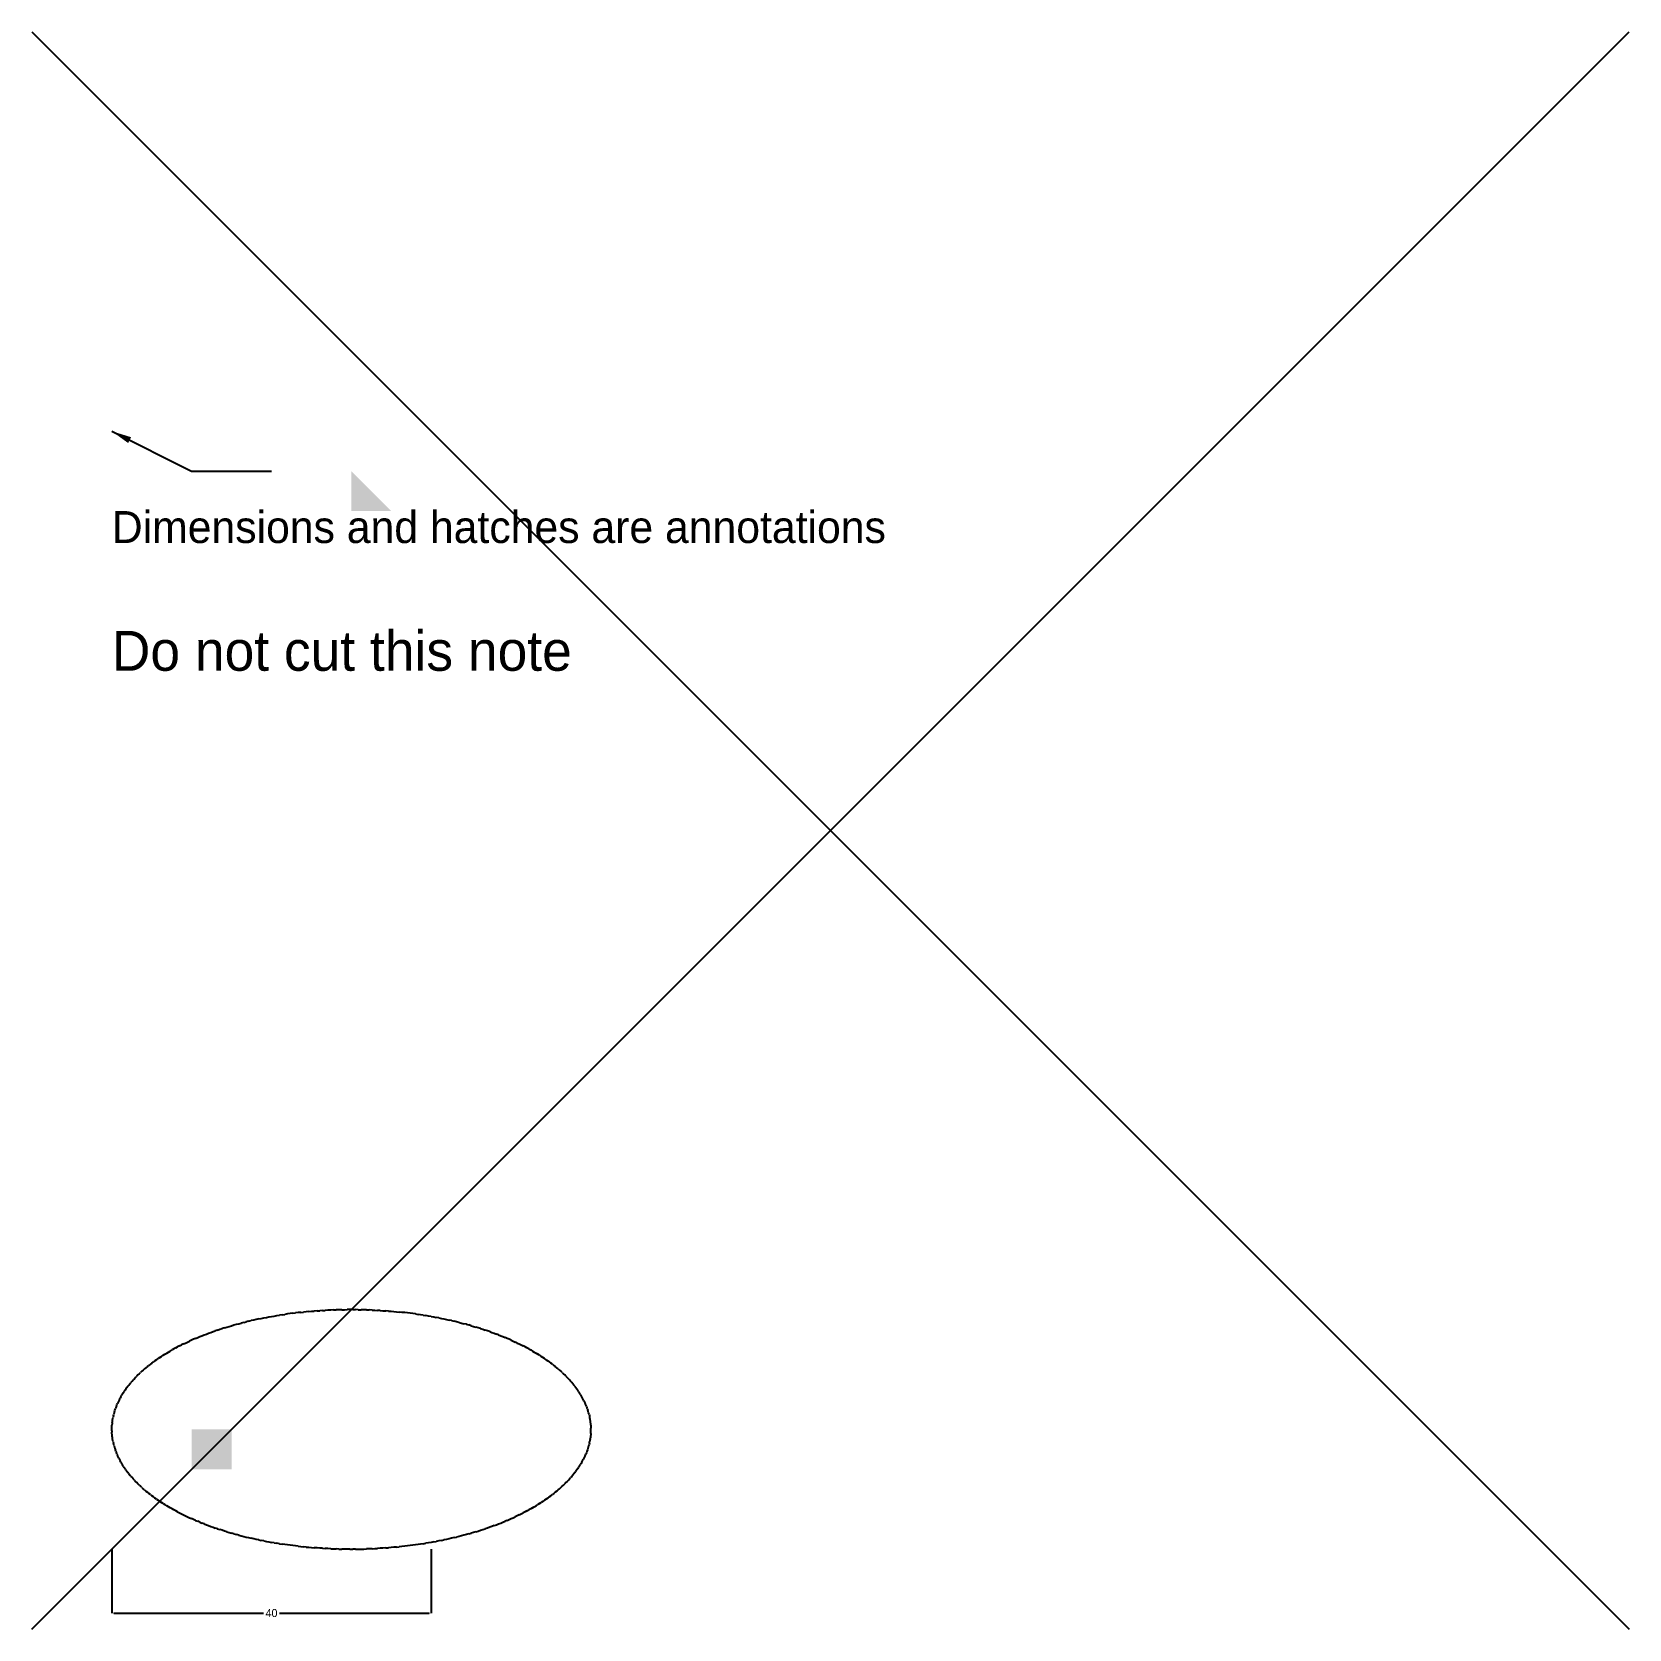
# Model space of a CAD drawing. Header units: millimetres. Extents: x 0 to 200, y 0 to 200.
import ezdxf

# ---------------------------------------------------------------- set-up
doc = ezdxf.new("R2010")
doc.units = ezdxf.units.MM
for name, color, linetype in [('ANNOTATION', 3, 'Continuous'), ('bend', 4, 'Continuous'), ('CUT', 7, 'Continuous'), ('extent', 6, 'Continuous')]:
    doc.layers.add(name, color=color, linetype=linetype)
doc.dimstyles.get("Standard").update_dxf_attribs({"dimtxt": 2.5, "dimasz": 2.5, "dimexe": 1.25, "dimexo": 0.625, "dimtad": 1, "dimcen": 2.5, "dimazin": 3, "dimtfac": 1, "dimtmove": 0, "dimatfit": 3})

# ---------------------------------------------------------------- blocks, each defined once
blk = doc.blocks.new('_CLOSEDFILLED')
at = {"color": 0, "linetype": 'BYBLOCK'}
blk.add_solid([(-1, 0.16), (0, 0), (-1, -0.16)], dxfattribs=at)
blk = doc.blocks.new('*D1')
for p, q in [((10, 10), (10, 2)), ((50, 10), (50, 2)), ((10.25, 2), (29, 2)), ((31, 2), (49.75, 2))]:
    blk.add_line(p, q)
at = {"layer": 'Defpoints'}
for p in [(10, 10), (50, 10), (10, 2)]:
    blk.add_point(p, dxfattribs=at)
at = {"layer": 'ANNOTATION', "xscale": 0.25, "yscale": 0.25, "rotation": 180}
blk.add_blockref('_CLOSEDFILLED', (10, 2), dxfattribs=at)
at = {"layer": 'ANNOTATION', "xscale": 0.25, "yscale": 0.25}
blk.add_blockref('_CLOSEDFILLED', (50, 2), dxfattribs=at)
at = {"layer": 'ANNOTATION', "insert": (30, 2), "char_height": 1, "attachment_point": 5}
blk.add_mtext('40', dxfattribs=at)

msp = doc.modelspace()

# ---------------------------------------------------------------- hatches: boundary and pattern name
at = {"layer": 'ANNOTATION'}
msp.add_hatch(color=3, dxfattribs=at).paths.add_polyline_path([(20, 20), (25, 20), (25, 25), (20, 25)])

# ---------------------------------------------------------------- linework, layer by layer
msp.add_solid([(40, 140), (45, 140), (40, 145)], dxfattribs=at)
at = {"layer": 'bend'}
msp.add_line((0, 0), (200, 200), dxfattribs=at)
at = {"layer": 'CUT'}
for p, q in [((25, 37.99), (25.3, 38.076)), ((25.3, 38.076), (25.602, 38.16)), ((25.602, 38.16), (25.906, 38.242)), ((25.906, 38.242), (26.211, 38.322)), ((26.519, 38.4), (26.211, 38.322)), ((26.519, 38.4), (26.828, 38.477)), ((27.139, 38.552), (26.828, 38.477)), ((27.139, 38.552), (27.452, 38.625)), ((27.766, 38.696), (27.452, 38.625)), ((28.082, 38.766), (27.766, 38.696)), ((28.4, 38.833), (28.082, 38.766)), ((28.4, 38.833), (28.719, 38.899)), ((28.719, 38.899), (29.04, 38.963)), ((29.04, 38.963), (29.362, 39.025)), ((29.362, 39.025), (29.685, 39.086)), ((29.685, 39.086), (30.01, 39.144)), ((30.01, 39.144), (30.336, 39.2)), ((30.336, 39.2), (30.664, 39.255)), ((30.664, 39.255), (30.993, 39.308)), ((31.322, 39.359), (30.993, 39.308)), ((31.322, 39.359), (31.653, 39.408)), ((31.986, 39.455), (31.653, 39.408)), ((32.319, 39.5), (31.986, 39.455)), ((32.653, 39.543), (32.319, 39.5)), ((32.653, 39.543), (32.988, 39.585)), ((33.324, 39.624), (32.988, 39.585)), ((33.661, 39.661), (33.324, 39.624)), ((33.661, 39.661), (33.999, 39.697)), ((34.338, 39.73), (33.999, 39.697)), ((34.677, 39.762), (34.338, 39.73)), ((34.677, 39.762), (35.017, 39.792)), ((35.017, 39.792), (35.358, 39.819)), ((35.699, 39.845), (35.358, 39.819)), ((35.699, 39.845), (36.041, 39.869)), ((36.384, 39.891), (36.041, 39.869)), ((36.384, 39.891), (36.727, 39.91)), ((37.07, 39.928), (36.727, 39.91)), ((37.414, 39.944), (37.07, 39.928)), ((37.758, 39.958), (37.414, 39.944)), ((37.758, 39.958), (38.103, 39.97)), ((38.447, 39.98), (38.103, 39.97)), ((38.792, 39.988), (38.447, 39.98)), ((38.792, 39.988), (39.137, 39.994)), ((39.137, 39.994), (39.482, 39.998)), ((39.827, 40), (39.482, 39.998)), ((40.173, 40), (39.827, 40)), ((40.173, 40), (40.518, 39.998)), ((40.863, 39.994), (40.518, 39.998)), ((40.863, 39.994), (41.208, 39.988)), ((41.553, 39.98), (41.208, 39.988)), ((41.897, 39.97), (41.553, 39.98)), ((41.897, 39.97), (42.242, 39.958)), ((42.586, 39.944), (42.242, 39.958)), ((42.586, 39.944), (42.93, 39.928)), ((42.93, 39.928), (43.273, 39.91)), ((43.616, 39.891), (43.273, 39.91)), ((43.616, 39.891), (43.959, 39.869)), ((43.959, 39.869), (44.301, 39.845)), ((44.642, 39.819), (44.301, 39.845)), ((44.642, 39.819), (44.983, 39.792)), ((44.983, 39.792), (45.323, 39.762)), ((45.323, 39.762), (45.662, 39.73)), ((45.662, 39.73), (46.001, 39.697)), ((46.339, 39.661), (46.001, 39.697)), ((46.676, 39.624), (46.339, 39.661)), ((47.012, 39.585), (46.676, 39.624)), ((47.347, 39.543), (47.012, 39.585)), ((47.681, 39.5), (47.347, 39.543)), ((48.014, 39.455), (47.681, 39.5)), ((48.014, 39.455), (48.347, 39.408)), ((48.678, 39.359), (48.347, 39.408)), ((49.007, 39.308), (48.678, 39.359)), ((49.007, 39.308), (49.336, 39.255)), ((49.664, 39.2), (49.336, 39.255)), ((49.99, 39.144), (49.664, 39.2)), ((49.99, 39.144), (50.315, 39.086)), ((50.315, 39.086), (50.638, 39.025)), ((50.96, 38.963), (50.638, 39.025)), ((50.96, 38.963), (51.281, 38.899)), ((51.281, 38.899), (51.6, 38.833)), ((51.6, 38.833), (51.918, 38.766)), ((51.918, 38.766), (52.234, 38.696)), ((52.548, 38.625), (52.234, 38.696)), ((52.548, 38.625), (52.861, 38.552)), ((53.172, 38.477), (52.861, 38.552)), ((53.481, 38.4), (53.172, 38.477)), ((53.481, 38.4), (53.789, 38.322)), ((53.789, 38.322), (54.094, 38.242)), ((54.398, 38.16), (54.094, 38.242)), ((54.398, 38.16), (54.7, 38.076)), ((55, 37.99), (54.7, 38.076)), ((19.469, 35.937), (19.722, 36.054)), ((19.977, 36.17), (19.722, 36.054)), ((20.236, 36.285), (19.977, 36.17)), ((20.497, 36.398), (20.236, 36.285)), ((20.497, 36.398), (20.76, 36.509)), ((20.76, 36.509), (21.027, 36.619)), ((21.027, 36.619), (21.295, 36.727)), ((21.295, 36.727), (21.566, 36.834)), ((21.566, 36.834), (21.84, 36.94)), ((21.84, 36.94), (22.116, 37.043)), ((22.116, 37.043), (22.394, 37.145)), ((22.394, 37.145), (22.675, 37.246)), ((22.675, 37.246), (22.958, 37.345)), ((23.243, 37.442), (22.958, 37.345)), ((23.243, 37.442), (23.531, 37.538)), ((23.531, 37.538), (23.82, 37.632)), ((24.112, 37.724), (23.82, 37.632)), ((24.112, 37.724), (24.406, 37.814)), ((24.406, 37.814), (24.702, 37.903)), ((24.702, 37.903), (25, 37.99)), ((55, 37.99), (55.298, 37.903)), ((55.298, 37.903), (55.594, 37.814)), ((55.888, 37.724), (55.594, 37.814)), ((56.18, 37.632), (55.888, 37.724)), ((56.18, 37.632), (56.469, 37.538)), ((56.469, 37.538), (56.757, 37.442)), ((57.042, 37.345), (56.757, 37.442)), ((57.325, 37.246), (57.042, 37.345)), ((57.325, 37.246), (57.606, 37.145)), ((57.606, 37.145), (57.884, 37.043)), ((57.884, 37.043), (58.16, 36.94)), ((58.434, 36.834), (58.16, 36.94)), ((58.434, 36.834), (58.705, 36.727)), ((58.705, 36.727), (58.973, 36.619)), ((58.973, 36.619), (59.24, 36.509)), ((59.503, 36.398), (59.24, 36.509)), ((59.764, 36.285), (59.503, 36.398)), ((60.023, 36.17), (59.764, 36.285)), ((60.023, 36.17), (60.278, 36.054)), ((60.278, 36.054), (60.531, 35.937)), ((16.017, 34.011), (15.811, 33.873)), ((16.017, 34.011), (16.226, 34.149)), ((16.226, 34.149), (16.438, 34.285)), ((16.438, 34.285), (16.653, 34.42)), ((16.653, 34.42), (16.871, 34.553)), ((16.871, 34.553), (17.093, 34.686)), ((17.093, 34.686), (17.317, 34.817)), ((17.317, 34.817), (17.545, 34.947)), ((17.775, 35.075), (17.545, 34.947)), ((18.008, 35.203), (17.775, 35.075)), ((18.008, 35.203), (18.245, 35.328)), ((18.484, 35.453), (18.245, 35.328)), ((18.484, 35.453), (18.726, 35.576)), ((18.971, 35.698), (18.726, 35.576)), ((18.971, 35.698), (19.218, 35.818)), ((19.218, 35.818), (19.469, 35.937)), ((60.782, 35.818), (60.531, 35.937)), ((60.782, 35.818), (61.029, 35.698)), ((61.029, 35.698), (61.274, 35.576)), ((61.274, 35.576), (61.516, 35.453)), ((61.755, 35.328), (61.516, 35.453)), ((61.992, 35.203), (61.755, 35.328)), ((62.225, 35.075), (61.992, 35.203)), ((62.225, 35.075), (62.455, 34.947)), ((62.455, 34.947), (62.683, 34.817)), ((62.683, 34.817), (62.907, 34.686)), ((62.907, 34.686), (63.129, 34.553)), ((63.129, 34.553), (63.347, 34.42)), ((63.562, 34.285), (63.347, 34.42)), ((63.562, 34.285), (63.774, 34.149)), ((63.983, 34.011), (63.774, 34.149)), ((64.189, 33.873), (63.983, 34.011)), ((13.436, 31.971), (13.599, 32.123)), ((13.764, 32.275), (13.599, 32.123)), ((13.933, 32.425), (13.764, 32.275)), ((14.106, 32.575), (13.933, 32.425)), ((14.282, 32.723), (14.106, 32.575)), ((14.461, 32.871), (14.282, 32.723)), ((14.461, 32.871), (14.644, 33.017)), ((14.83, 33.162), (14.644, 33.017)), ((15.02, 33.307), (14.83, 33.162)), ((15.02, 33.307), (15.213, 33.45)), ((15.409, 33.592), (15.213, 33.45)), ((15.608, 33.733), (15.409, 33.592)), ((15.608, 33.733), (15.811, 33.873)), ((64.392, 33.733), (64.189, 33.873)), ((64.392, 33.733), (64.591, 33.592)), ((64.591, 33.592), (64.787, 33.45)), ((64.787, 33.45), (64.98, 33.307)), ((65.17, 33.162), (64.98, 33.307)), ((65.17, 33.162), (65.356, 33.017)), ((65.356, 33.017), (65.539, 32.871)), ((65.718, 32.723), (65.539, 32.871)), ((65.894, 32.575), (65.718, 32.723)), ((65.894, 32.575), (66.067, 32.425)), ((66.067, 32.425), (66.236, 32.275)), ((66.401, 32.123), (66.236, 32.275)), ((66.401, 32.123), (66.564, 31.971)), ((11.77, 30.076), (11.655, 29.913)), ((11.889, 30.238), (11.77, 30.076)), ((11.889, 30.238), (12.011, 30.4)), ((12.011, 30.4), (12.137, 30.56)), ((12.137, 30.56), (12.267, 30.72)), ((12.267, 30.72), (12.401, 30.879)), ((12.538, 31.038), (12.401, 30.879)), ((12.538, 31.038), (12.679, 31.196)), ((12.823, 31.352), (12.679, 31.196)), ((12.971, 31.508), (12.823, 31.352)), ((12.971, 31.508), (13.123, 31.663)), ((13.278, 31.818), (13.123, 31.663)), ((13.436, 31.971), (13.278, 31.818)), ((66.722, 31.818), (66.564, 31.971)), ((66.877, 31.663), (66.722, 31.818)), ((66.877, 31.663), (67.029, 31.508)), ((67.029, 31.508), (67.177, 31.352)), ((67.321, 31.196), (67.177, 31.352)), ((67.462, 31.038), (67.321, 31.196)), ((67.599, 30.879), (67.462, 31.038)), ((67.733, 30.72), (67.599, 30.879)), ((67.863, 30.56), (67.733, 30.72)), ((67.989, 30.4), (67.863, 30.56)), ((67.989, 30.4), (68.111, 30.238)), ((68.111, 30.238), (68.23, 30.076)), ((68.23, 30.076), (68.345, 29.913)), ((10.572, 27.916), (10.641, 28.085)), ((10.641, 28.085), (10.714, 28.254)), ((10.791, 28.422), (10.714, 28.254)), ((10.872, 28.59), (10.791, 28.422)), ((10.956, 28.757), (10.872, 28.59)), ((10.956, 28.757), (11.045, 28.924)), ((11.137, 29.09), (11.045, 28.924)), ((11.137, 29.09), (11.233, 29.256)), ((11.333, 29.421), (11.233, 29.256)), ((11.333, 29.421), (11.436, 29.586)), ((11.436, 29.586), (11.544, 29.75)), ((11.655, 29.913), (11.544, 29.75)), ((68.456, 29.75), (68.345, 29.913)), ((68.456, 29.75), (68.564, 29.586)), ((68.667, 29.421), (68.564, 29.586)), ((68.667, 29.421), (68.767, 29.256)), ((68.863, 29.09), (68.767, 29.256)), ((68.955, 28.924), (68.863, 29.09)), ((69.044, 28.757), (68.955, 28.924)), ((69.128, 28.59), (69.044, 28.757)), ((69.128, 28.59), (69.209, 28.422)), ((69.209, 28.422), (69.286, 28.254)), ((69.359, 28.085), (69.286, 28.254)), ((69.428, 27.916), (69.359, 28.085)), ((10.05, 25.863), (10.071, 26.035)), ((10.071, 26.035), (10.097, 26.207)), ((10.097, 26.207), (10.127, 26.379)), ((10.127, 26.379), (10.161, 26.551)), ((10.198, 26.722), (10.161, 26.551)), ((10.198, 26.722), (10.24, 26.894)), ((10.286, 27.065), (10.24, 26.894)), ((10.335, 27.236), (10.286, 27.065)), ((10.335, 27.236), (10.388, 27.406)), ((10.388, 27.406), (10.446, 27.576)), ((10.507, 27.746), (10.446, 27.576)), ((10.572, 27.916), (10.507, 27.746)), ((69.428, 27.916), (69.493, 27.746)), ((69.554, 27.576), (69.493, 27.746)), ((69.554, 27.576), (69.612, 27.406)), ((69.665, 27.236), (69.612, 27.406)), ((69.714, 27.065), (69.665, 27.236)), ((69.76, 26.894), (69.714, 27.065)), ((69.76, 26.894), (69.802, 26.722)), ((69.802, 26.722), (69.839, 26.551)), ((69.839, 26.551), (69.873, 26.379)), ((69.903, 26.207), (69.873, 26.379)), ((69.929, 26.035), (69.903, 26.207)), ((69.95, 25.863), (69.929, 26.035)), ((10, 25), (10.002, 25.173)), ((10.002, 24.827), (10, 25)), ((10.002, 25.173), (10.008, 25.345)), ((10.002, 24.827), (10.008, 24.655)), ((10.008, 25.345), (10.018, 25.518)), ((10.018, 24.482), (10.008, 24.655)), ((10.032, 25.69), (10.018, 25.518)), ((10.032, 24.31), (10.018, 24.482)), ((10.05, 25.863), (10.032, 25.69)), ((10.05, 24.137), (10.032, 24.31)), ((10.071, 23.965), (10.05, 24.137)), ((69.95, 24.137), (69.929, 23.965)), ((69.968, 25.69), (69.95, 25.863)), ((69.968, 24.31), (69.95, 24.137)), ((69.982, 25.518), (69.968, 25.69)), ((69.982, 24.482), (69.968, 24.31)), ((69.982, 25.518), (69.992, 25.345)), ((69.982, 24.482), (69.992, 24.655)), ((69.992, 25.345), (69.998, 25.173)), ((69.992, 24.655), (69.998, 24.827)), ((70, 25), (69.998, 25.173)), ((69.998, 24.827), (70, 25)), ((10.097, 23.793), (10.071, 23.965)), ((10.127, 23.621), (10.097, 23.793)), ((10.161, 23.449), (10.127, 23.621)), ((10.161, 23.449), (10.198, 23.278)), ((10.24, 23.106), (10.198, 23.278)), ((10.286, 22.935), (10.24, 23.106)), ((10.286, 22.935), (10.335, 22.764)), ((10.335, 22.764), (10.388, 22.594)), ((10.388, 22.594), (10.446, 22.424)), ((10.507, 22.254), (10.446, 22.424)), ((10.507, 22.254), (10.572, 22.084)), ((10.641, 21.915), (10.572, 22.084)), ((69.428, 22.084), (69.359, 21.915)), ((69.493, 22.254), (69.428, 22.084)), ((69.554, 22.424), (69.493, 22.254)), ((69.612, 22.594), (69.554, 22.424)), ((69.665, 22.764), (69.612, 22.594)), ((69.714, 22.935), (69.665, 22.764)), ((69.76, 23.106), (69.714, 22.935)), ((69.802, 23.278), (69.76, 23.106)), ((69.802, 23.278), (69.839, 23.449)), ((69.873, 23.621), (69.839, 23.449)), ((69.903, 23.793), (69.873, 23.621)), ((69.903, 23.793), (69.929, 23.965)), ((10.641, 21.915), (10.714, 21.746)), ((10.791, 21.578), (10.714, 21.746)), ((10.872, 21.41), (10.791, 21.578)), ((10.872, 21.41), (10.956, 21.243)), ((10.956, 21.243), (11.045, 21.076)), ((11.137, 20.91), (11.045, 21.076)), ((11.137, 20.91), (11.233, 20.744)), ((11.333, 20.579), (11.233, 20.744)), ((11.436, 20.414), (11.333, 20.579)), ((11.436, 20.414), (11.544, 20.25)), ((11.655, 20.087), (11.544, 20.25)), ((11.77, 19.924), (11.655, 20.087)), ((68.345, 20.087), (68.23, 19.924)), ((68.345, 20.087), (68.456, 20.25)), ((68.564, 20.414), (68.456, 20.25)), ((68.564, 20.414), (68.667, 20.579)), ((68.767, 20.744), (68.667, 20.579)), ((68.863, 20.91), (68.767, 20.744)), ((68.863, 20.91), (68.955, 21.076)), ((68.955, 21.076), (69.044, 21.243)), ((69.128, 21.41), (69.044, 21.243)), ((69.209, 21.578), (69.128, 21.41)), ((69.286, 21.746), (69.209, 21.578)), ((69.286, 21.746), (69.359, 21.915)), ((11.77, 19.924), (11.889, 19.762)), ((11.889, 19.762), (12.011, 19.6)), ((12.137, 19.44), (12.011, 19.6)), ((12.137, 19.44), (12.267, 19.28)), ((12.401, 19.121), (12.267, 19.28)), ((12.401, 19.121), (12.538, 18.962)), ((12.679, 18.804), (12.538, 18.962)), ((12.823, 18.648), (12.679, 18.804)), ((12.823, 18.648), (12.971, 18.492)), ((13.123, 18.337), (12.971, 18.492)), ((13.278, 18.182), (13.123, 18.337)), ((13.436, 18.029), (13.278, 18.182)), ((13.436, 18.029), (13.599, 17.877)), ((66.401, 17.877), (66.564, 18.029)), ((66.564, 18.029), (66.722, 18.182)), ((66.877, 18.337), (66.722, 18.182)), ((67.029, 18.492), (66.877, 18.337)), ((67.029, 18.492), (67.177, 18.648)), ((67.177, 18.648), (67.321, 18.804)), ((67.321, 18.804), (67.462, 18.962)), ((67.599, 19.121), (67.462, 18.962)), ((67.733, 19.28), (67.599, 19.121)), ((67.863, 19.44), (67.733, 19.28)), ((67.989, 19.6), (67.863, 19.44)), ((67.989, 19.6), (68.111, 19.762)), ((68.23, 19.924), (68.111, 19.762)), ((13.764, 17.725), (13.599, 17.877)), ((13.764, 17.725), (13.933, 17.575)), ((14.106, 17.425), (13.933, 17.575)), ((14.106, 17.425), (14.282, 17.277)), ((14.282, 17.277), (14.461, 17.129)), ((14.461, 17.129), (14.644, 16.983)), ((14.83, 16.838), (14.644, 16.983)), ((14.83, 16.838), (15.02, 16.693)), ((15.213, 16.55), (15.02, 16.693)), ((15.409, 16.408), (15.213, 16.55)), ((15.608, 16.267), (15.409, 16.408)), ((15.608, 16.267), (15.811, 16.127)), ((15.811, 16.127), (16.017, 15.989)), ((64.189, 16.127), (63.983, 15.989)), ((64.392, 16.267), (64.189, 16.127)), ((64.591, 16.408), (64.392, 16.267)), ((64.591, 16.408), (64.787, 16.55)), ((64.787, 16.55), (64.98, 16.693)), ((64.98, 16.693), (65.17, 16.838)), ((65.356, 16.983), (65.17, 16.838)), ((65.539, 17.129), (65.356, 16.983)), ((65.718, 17.277), (65.539, 17.129)), ((65.718, 17.277), (65.894, 17.425)), ((65.894, 17.425), (66.067, 17.575)), ((66.067, 17.575), (66.236, 17.725)), ((66.236, 17.725), (66.401, 17.877)), ((16.017, 15.989), (16.226, 15.851)), ((16.438, 15.715), (16.226, 15.851)), ((16.438, 15.715), (16.653, 15.58)), ((16.871, 15.447), (16.653, 15.58)), ((17.093, 15.314), (16.871, 15.447)), ((17.317, 15.183), (17.093, 15.314)), ((17.545, 15.053), (17.317, 15.183)), ((17.775, 14.925), (17.545, 15.053)), ((18.008, 14.797), (17.775, 14.925)), ((18.245, 14.672), (18.008, 14.797)), ((18.245, 14.672), (18.484, 14.547)), ((18.484, 14.547), (18.726, 14.424)), ((18.726, 14.424), (18.971, 14.302)), ((18.971, 14.302), (19.218, 14.182)), ((19.218, 14.182), (19.469, 14.063)), ((19.469, 14.063), (19.722, 13.946)), ((60.278, 13.946), (60.531, 14.063)), ((60.782, 14.182), (60.531, 14.063)), ((61.029, 14.302), (60.782, 14.182)), ((61.029, 14.302), (61.274, 14.424)), ((61.274, 14.424), (61.516, 14.547)), ((61.755, 14.672), (61.516, 14.547)), ((61.992, 14.797), (61.755, 14.672)), ((61.992, 14.797), (62.225, 14.925)), ((62.455, 15.053), (62.225, 14.925)), ((62.683, 15.183), (62.455, 15.053)), ((62.683, 15.183), (62.907, 15.314)), ((62.907, 15.314), (63.129, 15.447)), ((63.129, 15.447), (63.347, 15.58)), ((63.562, 15.715), (63.347, 15.58)), ((63.562, 15.715), (63.774, 15.851)), ((63.983, 15.989), (63.774, 15.851)), ((19.722, 13.946), (19.977, 13.83)), ((20.236, 13.715), (19.977, 13.83)), ((20.497, 13.602), (20.236, 13.715)), ((20.497, 13.602), (20.76, 13.491)), ((21.027, 13.381), (20.76, 13.491)), ((21.027, 13.381), (21.295, 13.273)), ((21.566, 13.166), (21.295, 13.273)), ((21.566, 13.166), (21.84, 13.06)), ((21.84, 13.06), (22.116, 12.957)), ((22.116, 12.957), (22.394, 12.855)), ((22.394, 12.855), (22.675, 12.754)), ((22.675, 12.754), (22.958, 12.655)), ((23.243, 12.558), (22.958, 12.655)), ((23.243, 12.558), (23.531, 12.462)), ((23.82, 12.368), (23.531, 12.462)), ((24.112, 12.276), (23.82, 12.368)), ((24.406, 12.186), (24.112, 12.276)), ((24.406, 12.186), (24.702, 12.097)), ((24.702, 12.097), (25, 12.01)), ((25.3, 11.924), (25, 12.01)), ((54.7, 11.924), (55, 12.01)), ((55.298, 12.097), (55, 12.01)), ((55.594, 12.186), (55.298, 12.097)), ((55.594, 12.186), (55.888, 12.276)), ((55.888, 12.276), (56.18, 12.368)), ((56.18, 12.368), (56.469, 12.462)), ((56.469, 12.462), (56.757, 12.558)), ((57.042, 12.655), (56.757, 12.558)), ((57.325, 12.754), (57.042, 12.655)), ((57.606, 12.855), (57.325, 12.754)), ((57.884, 12.957), (57.606, 12.855)), ((57.884, 12.957), (58.16, 13.06)), ((58.16, 13.06), (58.434, 13.166)), ((58.434, 13.166), (58.705, 13.273)), ((58.705, 13.273), (58.973, 13.381)), ((58.973, 13.381), (59.24, 13.491)), ((59.503, 13.602), (59.24, 13.491)), ((59.503, 13.602), (59.764, 13.715)), ((59.764, 13.715), (60.023, 13.83)), ((60.023, 13.83), (60.278, 13.946)), ((25.3, 11.924), (25.602, 11.84)), ((25.906, 11.758), (25.602, 11.84)), ((25.906, 11.758), (26.211, 11.678)), ((26.211, 11.678), (26.519, 11.6)), ((26.519, 11.6), (26.828, 11.523)), ((26.828, 11.523), (27.139, 11.448)), ((27.139, 11.448), (27.452, 11.375)), ((27.766, 11.304), (27.452, 11.375)), ((28.082, 11.234), (27.766, 11.304)), ((28.4, 11.167), (28.082, 11.234)), ((28.4, 11.167), (28.719, 11.101)), ((29.04, 11.037), (28.719, 11.101)), ((29.04, 11.037), (29.362, 10.975)), ((29.362, 10.975), (29.685, 10.914)), ((29.685, 10.914), (30.01, 10.856)), ((30.336, 10.8), (30.01, 10.856)), ((30.336, 10.8), (30.664, 10.745)), ((30.993, 10.692), (30.664, 10.745)), ((30.993, 10.692), (31.322, 10.641)), ((31.653, 10.592), (31.322, 10.641)), ((31.986, 10.545), (31.653, 10.592)), ((32.319, 10.5), (31.986, 10.545)), ((32.653, 10.457), (32.319, 10.5)), ((32.988, 10.415), (32.653, 10.457)), ((33.324, 10.376), (32.988, 10.415)), ((33.324, 10.376), (33.661, 10.339)), ((33.661, 10.339), (33.999, 10.303)), ((34.338, 10.27), (33.999, 10.303)), ((34.338, 10.27), (34.677, 10.238)), ((34.677, 10.238), (35.017, 10.208)), ((35.017, 10.208), (35.358, 10.181)), ((35.699, 10.155), (35.358, 10.181)), ((36.041, 10.131), (35.699, 10.155)), ((36.384, 10.109), (36.041, 10.131)), ((36.384, 10.109), (36.727, 10.09)), ((37.07, 10.072), (36.727, 10.09)), ((37.414, 10.056), (37.07, 10.072)), ((37.414, 10.056), (37.758, 10.042)), ((37.758, 10.042), (38.103, 10.03)), ((38.447, 10.02), (38.103, 10.03)), ((38.447, 10.02), (38.792, 10.012)), ((39.137, 10.006), (38.792, 10.012)), ((39.482, 10.002), (39.137, 10.006)), ((39.827, 10), (39.482, 10.002)), ((39.827, 10), (40.173, 10)), ((40.518, 10.002), (40.173, 10)), ((40.518, 10.002), (40.863, 10.006)), ((40.863, 10.006), (41.208, 10.012)), ((41.208, 10.012), (41.553, 10.02)), ((41.553, 10.02), (41.897, 10.03)), ((42.242, 10.042), (41.897, 10.03)), ((42.586, 10.056), (42.242, 10.042)), ((42.586, 10.056), (42.93, 10.072)), ((42.93, 10.072), (43.273, 10.09)), ((43.616, 10.109), (43.273, 10.09)), ((43.959, 10.131), (43.616, 10.109)), ((44.301, 10.155), (43.959, 10.131)), ((44.301, 10.155), (44.642, 10.181)), ((44.983, 10.208), (44.642, 10.181)), ((45.323, 10.238), (44.983, 10.208)), ((45.662, 10.27), (45.323, 10.238)), ((45.662, 10.27), (46.001, 10.303)), ((46.339, 10.339), (46.001, 10.303)), ((46.676, 10.376), (46.339, 10.339)), ((47.012, 10.415), (46.676, 10.376)), ((47.347, 10.457), (47.012, 10.415)), ((47.681, 10.5), (47.347, 10.457)), ((48.014, 10.545), (47.681, 10.5)), ((48.347, 10.592), (48.014, 10.545)), ((48.678, 10.641), (48.347, 10.592)), ((49.007, 10.692), (48.678, 10.641)), ((49.007, 10.692), (49.336, 10.745)), ((49.664, 10.8), (49.336, 10.745)), ((49.99, 10.856), (49.664, 10.8)), ((50.315, 10.914), (49.99, 10.856)), ((50.315, 10.914), (50.638, 10.975)), ((50.96, 11.037), (50.638, 10.975)), ((51.281, 11.101), (50.96, 11.037)), ((51.281, 11.101), (51.6, 11.167)), ((51.918, 11.234), (51.6, 11.167)), ((52.234, 11.304), (51.918, 11.234)), ((52.548, 11.375), (52.234, 11.304)), ((52.861, 11.448), (52.548, 11.375)), ((52.861, 11.448), (53.172, 11.523)), ((53.481, 11.6), (53.172, 11.523)), ((53.789, 11.678), (53.481, 11.6)), ((54.094, 11.758), (53.789, 11.678)), ((54.398, 11.84), (54.094, 11.758)), ((54.7, 11.924), (54.398, 11.84))]:
    msp.add_line(p, q, dxfattribs=at)
at = {"layer": 'extent'}
msp.add_line((0, 200), (200, 0), dxfattribs=at)

# ---------------------------------------------------------------- texts
at = {"layer": 'ANNOTATION'}
msp.add_text('Do not cut this note', height=5, dxfattribs=at).set_placement((10, 120))
at = {"layer": 'ANNOTATION', "insert": (10, 140), "char_height": 4, "attachment_point": 1}
msp.add_mtext('Dimensions and hatches are annotations', dxfattribs=at)

# ---------------------------------------------------------------- dimensions: what is measured, and where the dimension line sits
at = {"layer": 'ANNOTATION'}
dim = msp.add_linear_dim(base=(10, 2), p1=(10, 10), p2=(50, 10), dimstyle='Standard', dxfattribs=at)
dim.commit()
dim.dimension.update_dxf_attribs({"geometry": '*D1', "text_midpoint": (30, 2)})

# ---------------------------------------------------------------- leaders
msp.add_leader([(10, 150), (20, 145), (30, 145)], dimstyle='Standard', dxfattribs=at)

doc.saveas('drawing.dxf')
